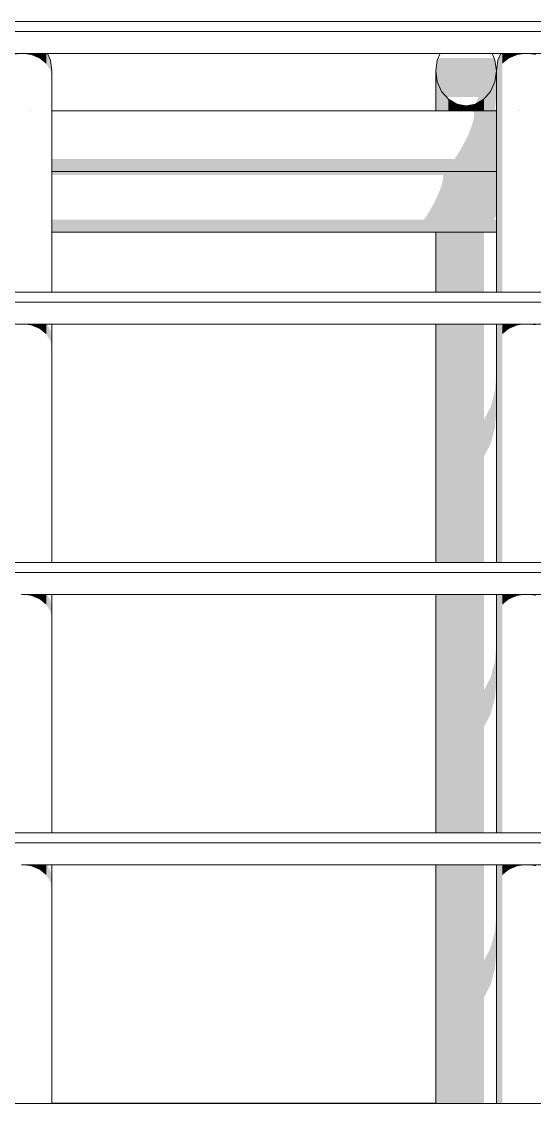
# Model space of a CAD drawing. Header units: millimetres. Extents: x -71878 to 121433, y -67383 to 83273.
# Drawn here: x 78839 to 79855, y -43804 to -41662 of the extents above; entities that cross this region are included whole.
import ezdxf

# ---------------------------------------------------------------- set-up
doc = ezdxf.new("R2010")
doc.units = ezdxf.units.MM
doc.header["$MEASUREMENT"] = 0
doc.layers.add('ENTIRADO_Pluma_Nº__21', color=7, linetype='Continuous', lineweight=5)
doc.layers.add('Vigas_Pluma_Nº__21', color=7, linetype='Continuous', lineweight=5)
doc.layers.add('Vigas_Pluma_Nº__3', color=7, linetype='Continuous', lineweight=0, true_color=0x646464)

msp = doc.modelspace()

# ---------------------------------------------------------------- hatches: boundary and pattern name
at = {"layer": 'Vigas_Pluma_Nº__3', "linetype": 'Continuous', "lineweight": 0, "true_color": 0x191919}
for points in [[(78820.922, -41728.158), (78839.463, -41725.749), (78820.921, -41725.749)], [(78839.463, -41725.749), (78858.004, -41728.158), (78858.004, -41725.749)], [(78858.004, -41728.158), (78874.73, -41735.149), (78874.73, -41725.749), (78858.004, -41725.749)], [(78874.73, -41735.149), (78888.004, -41746.038), (78888.004, -41725.749), (78874.73, -41725.749)], [(78888.004, -41725.749), (78888.004, -41746.038), (78896.526, -41759.759), (78896.526, -41738.743), (78894.649, -41734.5), (78889.213, -41725.749)], [(78896.526, -41759.759), (78899.463, -41774.969), (78899.463, -41760.092), (78896.526, -41738.743)], [(79659.463, -41760.092), (79662.399, -41781.441), (79670.922, -41800.701), (79680.583, -41811.826), (79744.403, -41811.826), (79737.299, -41825.926), (79738.004, -41825.798), (79754.73, -41815.985), (79768.004, -41800.701), (79776.526, -41781.441), (79779.463, -41760.092), (79776.526, -41738.743), (79774.649, -41734.5), (79664.277, -41734.5), (79662.399, -41738.743)], [(79782.399, -41738.743), (79779.463, -41760.092), (79779.463, -42197.918), (79782.399, -42197.918)], [(79782.399, -41738.743), (79782.399, -42197.918), (79790.922, -42197.918), (79790.922, -41725.749), (79788.149, -41725.749)], [(79790.922, -41746.038), (79804.196, -41735.149), (79804.195, -41725.749), (79790.922, -41725.749)], [(79804.195, -41735.149), (79820.922, -41728.158), (79820.922, -41725.749), (79804.195, -41725.749)], [(79820.922, -41728.158), (79839.463, -41725.749), (79820.922, -41725.749)], [(79858.004, -41725.749), (79839.463, -41725.749), (79858.004, -41728.158)], [(79662.399, -41781.441), (79659.463, -41760.092), (79659.463, -41839.078), (79662.399, -41839.078)], [(79779.463, -41760.092), (79776.526, -41781.441), (79776.526, -41835.271), (79779.379, -41805.577), (79779.463, -41804.628)], [(79670.922, -41800.701), (79662.399, -41781.441), (79662.399, -41839.078), (79670.922, -41839.078)], [(79776.526, -41781.441), (79768.004, -41800.701), (79768.004, -41839.078), (79775.405, -41839.078), (79776.526, -41835.271)], [(79684.195, -41815.985), (79670.922, -41800.701), (79670.922, -41839.078), (79684.195, -41839.078)], [(79768.004, -41800.701), (79754.73, -41815.985), (79754.73, -41839.078), (79768.004, -41839.078)], [(79700.922, -41825.798), (79684.195, -41815.985), (79684.195, -41839.078), (79700.922, -41839.078)], [(79719.463, -41829.179), (79700.922, -41825.798), (79700.922, -41839.078), (79719.463, -41839.078)], [(79719.463, -41839.078), (79738.004, -41839.078), (79738.004, -41825.798), (79719.463, -41829.179)], [(79754.73, -41815.985), (79738.004, -41825.798), (79738.004, -41839.078), (79754.73, -41839.078)], [(79779.463, -41839.078), (79779.463, -41821.767), (79778.043, -41839.078)], [(79734.526, -41842.015), (79779.463, -41842.015), (79779.463, -41839.078), (79730.674, -41839.078)], [(79734.526, -41842.015), (79735.043, -41850.537), (79779.463, -41850.537), (79779.463, -41842.015)], [(79732.173, -41863.811), (79726.197, -41880.537), (79779.463, -41880.537), (79779.463, -41863.811)], [(79732.173, -41863.811), (79779.463, -41863.811), (79779.463, -41850.537), (79735.042, -41850.537)], [(79726.198, -41880.537), (79717.702, -41899.078), (79779.463, -41899.078), (79779.463, -41880.537)], [(79707.517, -41917.619), (79779.463, -41917.619), (79779.463, -41899.078), (79717.702, -41899.078)], [(79696.64, -41934.345), (79779.463, -41934.345), (79779.463, -41917.619), (79707.516, -41917.62)], [(78899.463, -41934.345), (78899.463, -41947.619), (79779.463, -41947.619), (79779.463, -41934.345)], [(78899.463, -41947.619), (78899.463, -41956.142), (79779.463, -41956.142), (79779.463, -41947.619)], [(78899.463, -41956.141), (78899.463, -41959.078), (79779.463, -41959.078), (79779.463, -41956.141)], [(78899.463, -41959.078), (78899.463, -41962.015), (79779.463, -41962.015), (79779.463, -41959.078)], [(78899.463, -41965.923), (79674.311, -41965.923), (79674.59, -41970.537), (79779.463, -41970.537), (79779.463, -41962.014), (78899.463, -41962.014)], [(79674.59, -41970.537), (79671.721, -41983.811), (79779.463, -41983.811), (79779.463, -41970.537)], [(79671.721, -41983.811), (79665.745, -42000.537), (79779.463, -42000.537), (79779.463, -41983.811)], [(79647.064, -42037.619), (79779.463, -42037.619), (79779.463, -42019.078), (79657.249, -42019.078)], [(79665.745, -42000.537), (79657.249, -42019.078), (79779.463, -42019.078), (79779.463, -42000.537)], [(79647.064, -42037.619), (79636.188, -42054.345), (79774.184, -42054.346), (79779.463, -42046.228), (79779.463, -42037.619)], [(78899.463, -42067.619), (79779.462, -42067.619), (79779.462, -42054.345), (78899.463, -42054.345)], [(78899.463, -42076.141), (79779.462, -42076.141), (79779.462, -42067.619), (78899.463, -42067.619)], [(78899.463, -42076.141), (78899.463, -42079.078), (79779.462, -42079.078), (79779.462, -42076.141)], [(79659.463, -42079.078), (79659.463, -42197.918), (79662.399, -42197.918), (79662.399, -42079.078)], [(79662.399, -42197.918), (79670.921, -42197.918), (79670.921, -42079.078), (79662.399, -42079.078)], [(79670.921, -42079.078), (79670.921, -42197.918), (79684.195, -42197.918), (79684.195, -42079.078)], [(79684.195, -42197.918), (79700.922, -42197.918), (79700.922, -42079.078), (79684.195, -42079.078)], [(79700.922, -42197.918), (79719.463, -42197.918), (79719.463, -42079.078), (79700.922, -42079.078)], [(79719.463, -42197.918), (79738.004, -42197.918), (79738.004, -42079.078), (79719.463, -42079.078)], [(79738.004, -42197.918), (79754.73, -42197.918), (79754.73, -42079.078), (79738.004, -42079.078)], [(78858.004, -42261.171), (78839.582, -42261.171), (78858.004, -42263.565)], [(78858.004, -42263.565), (78874.73, -42270.556), (78874.73, -42261.171), (78858.004, -42261.171)], [(78874.73, -42270.556), (78888.004, -42281.445), (78888.004, -42261.171), (78874.73, -42261.171)], [(78888.004, -42261.171), (78888.004, -42281.445), (78896.526, -42295.166), (78896.526, -42272.93), (78889.222, -42261.171)], [(78896.526, -42295.166), (78899.463, -42310.376), (78899.463, -42288.14), (78896.526, -42272.93)], [(79659.463, -42261.171), (79659.463, -42733.341), (79662.399, -42733.341), (79662.399, -42261.171)], [(79662.399, -42261.171), (79662.399, -42733.341), (79670.922, -42733.341), (79670.922, -42261.171)], [(79684.195, -42261.171), (79670.922, -42261.171), (79670.922, -42733.341), (79684.195, -42733.341)], [(79700.922, -42261.171), (79684.195, -42261.171), (79684.195, -42733.341), (79700.922, -42733.341)], [(79719.463, -42261.171), (79700.922, -42261.171), (79700.922, -42733.341), (79719.463, -42733.341)], [(79719.463, -42261.171), (79719.463, -42733.341), (79738.004, -42733.341), (79738.004, -42261.171)], [(79754.73, -42261.171), (79738.004, -42261.171), (79738.004, -42733.341), (79754.73, -42733.341)], [(79779.463, -42261.171), (79779.463, -42733.341), (79782.399, -42733.341), (79782.399, -42261.171)], [(79782.399, -42261.171), (79782.399, -42733.341), (79790.922, -42733.341), (79790.922, -42261.171)], [(79790.922, -42281.445), (79804.196, -42270.556), (79804.195, -42261.171), (79790.922, -42261.171)], [(79804.195, -42270.556), (79820.921, -42263.565), (79820.922, -42261.171), (79804.195, -42261.171)], [(79820.921, -42263.565), (79839.343, -42261.171), (79820.922, -42261.171)], [(79858.004, -42261.171), (79839.582, -42261.171), (79858.004, -42263.565)], [(79779.463, -42357.174), (79776.526, -42392.972), (79776.526, -42465.918), (79779.463, -42430.119)], [(79776.526, -42392.972), (79768.004, -42425.267), (79768.004, -42498.213), (79776.526, -42465.918)], [(79768.004, -42498.213), (79768.004, -42425.267), (79754.73, -42450.896), (79754.73, -42523.842)], [(78858.004, -42796.594), (78839.702, -42796.594), (78858.004, -42798.972)], [(78858.004, -42798.972), (78874.73, -42805.963), (78874.73, -42796.594), (78858.004, -42796.594)], [(78874.73, -42805.963), (78888.004, -42816.852), (78888.004, -42796.594), (78874.73, -42796.594)], [(78888.004, -42796.594), (78888.004, -42816.852), (78896.526, -42830.573), (78896.526, -42808.337), (78889.232, -42796.594)], [(78896.526, -42830.573), (78899.463, -42845.783), (78899.463, -42823.547), (78896.526, -42808.337)], [(79662.399, -42796.594), (79659.463, -42796.594), (79659.463, -43268.764), (79662.399, -43268.764)], [(79662.399, -42796.594), (79662.399, -43268.764), (79670.922, -43268.764), (79670.922, -42796.594)], [(79670.922, -42796.594), (79670.922, -43268.764), (79684.195, -43268.764), (79684.195, -42796.594)], [(79700.922, -42796.594), (79684.195, -42796.594), (79684.195, -43268.764), (79700.922, -43268.764)], [(79719.463, -42796.594), (79700.922, -42796.594), (79700.922, -43268.764), (79719.463, -43268.764)], [(79738.004, -42796.594), (79719.463, -42796.594), (79719.463, -43268.764), (79738.004, -43268.764)], [(79754.73, -42796.594), (79738.004, -42796.594), (79738.004, -43268.764), (79754.73, -43268.764)], [(79782.399, -42796.594), (79779.463, -42796.594), (79779.463, -43268.764), (79782.399, -43268.764)], [(79782.399, -42796.594), (79782.399, -43268.764), (79790.922, -43268.764), (79790.922, -42796.594)], [(79790.922, -42816.852), (79804.196, -42805.963), (79804.196, -42796.594), (79790.922, -42796.594)], [(79804.195, -42805.963), (79820.921, -42798.972), (79820.922, -42796.594), (79804.195, -42796.594)], [(79820.922, -42796.594), (79820.922, -42798.972), (79839.223, -42796.594)], [(79858.004, -42796.594), (79839.702, -42796.594), (79858.004, -42798.972)], [(79779.463, -42892.58), (79776.526, -42928.379), (79776.526, -43001.325), (79779.463, -42965.526)], [(79776.526, -42928.379), (79768.004, -42960.673), (79768.004, -43033.619), (79776.526, -43001.325)], [(79768.003, -42960.674), (79754.73, -42986.302), (79754.73, -43059.248), (79768.004, -43033.619)], [(78858.004, -43332.017), (78839.822, -43332.017), (78858.004, -43334.379)], [(78858.004, -43334.379), (78874.73, -43341.371), (78874.73, -43332.017), (78858.004, -43332.017)], [(78874.73, -43341.371), (78888.004, -43352.26), (78888.004, -43332.017), (78874.73, -43332.017)], [(78888.004, -43332.017), (78888.004, -43352.26), (78896.526, -43365.981), (78896.526, -43343.745), (78889.242, -43332.017)], [(78896.526, -43365.981), (78899.463, -43381.191), (78899.463, -43358.954), (78896.526, -43343.745)], [(79662.399, -43332.017), (79659.463, -43332.017), (79659.463, -43804.186), (79662.399, -43804.186)], [(79662.399, -43804.186), (79670.922, -43804.186), (79670.922, -43332.017), (79662.399, -43332.017)], [(79670.922, -43332.017), (79670.921, -43804.186), (79684.195, -43804.186), (79684.195, -43332.017)], [(79700.922, -43332.017), (79684.195, -43332.017), (79684.195, -43804.186), (79700.922, -43804.186)], [(79700.922, -43332.017), (79700.922, -43804.186), (79719.463, -43804.186), (79719.463, -43332.017)], [(79719.463, -43804.186), (79738.004, -43804.186), (79738.004, -43332.017), (79719.463, -43332.017)], [(79738.004, -43332.017), (79738.004, -43804.186), (79754.73, -43804.186), (79754.73, -43332.017)], [(79782.399, -43332.017), (79779.463, -43332.017), (79779.463, -43804.186), (79782.399, -43804.186)], [(79790.922, -43332.017), (79782.399, -43332.017), (79782.399, -43804.186), (79790.922, -43804.186)], [(79790.922, -43352.26), (79804.196, -43341.371), (79804.195, -43332.017), (79790.922, -43332.017)], [(79804.195, -43341.371), (79820.921, -43334.379), (79820.922, -43332.017), (79804.195, -43332.017)], [(79820.922, -43334.379), (79839.104, -43332.017), (79820.922, -43332.017)], [(79858.004, -43332.017), (79839.822, -43332.017), (79858.004, -43334.379)], [(79779.463, -43500.932), (79779.463, -43427.986), (79776.526, -43463.785), (79776.526, -43536.731)], [(79776.526, -43536.731), (79776.526, -43463.785), (79768.004, -43496.08), (79768.004, -43569.026)], [(79768.004, -43569.025), (79768.003, -43496.08), (79754.73, -43521.709), (79754.729, -43594.655)]]:
    msp.add_hatch(color=250, dxfattribs=at).paths.add_polyline_path(points)

# ---------------------------------------------------------------- linework, layer by layer
at = {"layer": 'ENTIRADO_Pluma_Nº__21', "linetype": 'Continuous'}
for p, q in [((65797.825, -41662.495), (84141.199, -41662.495)), ((65797.825, -41682.326), (84141.199, -41682.326)), ((65797.825, -41725.749), (84141.199, -41725.749)), ((66040.552, -42197.918), (83938.408, -42197.918)), ((78899.463, -42197.902), (79659.463, -42197.902)), ((66040.552, -42217.749), (83938.408, -42217.749)), ((66040.552, -42261.171), (83938.408, -42261.171)), ((66252.428, -42733.341), (83726.532, -42733.341)), ((78899.463, -42733.308), (79659.463, -42733.308)), ((66252.428, -42753.171), (83726.532, -42753.171)), ((78839.702, -42796.594), (79839.223, -42796.594)), ((79839.702, -42796.594), (80839.223, -42796.594)), ((66464.305, -43268.764), (83514.655, -43268.764)), ((78899.463, -43268.714), (79659.463, -43268.714)), ((66464.305, -43288.594), (83514.655, -43288.594)), ((78839.822, -43332.017), (79839.211, -43332.017)), ((79839.714, -43332.017), (80839.211, -43332.017)), ((66676.181, -43804.186), (83302.779, -43804.186)), ((78839.432, -43804.121), (78839.493, -43804.121)), ((78899.463, -43804.121), (79659.463, -43804.121)), ((79839.432, -43804.121), (79839.493, -43804.121))]:
    msp.add_line(p, q, dxfattribs=at)
at = {"layer": 'Vigas_Pluma_Nº__21', "linetype": 'Continuous'}
for p, q in [((78896.526, -41738.743), (78890.776, -41725.749)), ((78899.463, -41760.092), (78896.526, -41738.743)), ((79659.463, -41760.092), (79662.399, -41738.743)), ((79662.399, -41738.743), (79668.149, -41725.749)), ((79770.776, -41725.749), (79776.526, -41738.743)), ((79776.526, -41738.743), (79779.463, -41760.092)), ((79779.463, -41760.092), (79782.399, -41738.743)), ((79782.399, -41738.743), (79788.149, -41725.749)), ((78899.463, -41760.092), (78899.463, -42197.918)), ((79662.399, -41781.441), (79659.463, -41760.092)), ((79659.463, -41760.092), (79659.463, -41839.078)), ((79779.463, -41760.092), (79776.526, -41781.441)), ((79779.463, -42197.918), (79779.463, -41760.092)), ((79670.922, -41800.701), (79662.399, -41781.441)), ((79776.526, -41781.441), (79768.004, -41800.701)), ((79684.195, -41815.985), (79670.922, -41800.701)), ((79768.004, -41800.701), (79754.73, -41815.985)), ((79700.922, -41825.798), (79684.195, -41815.985)), ((79719.463, -41829.179), (79700.922, -41825.798)), ((79738.004, -41825.798), (79719.463, -41829.179)), ((79754.73, -41815.985), (79738.004, -41825.798)), ((78855.525, -41839.078), (78855.601, -41839.078)), ((78856.345, -41839.078), (78856.397, -41839.078)), ((78899.463, -41839.078), (79779.463, -41839.078)), ((79822.528, -41839.078), (79822.58, -41839.078)), ((79823.324, -41839.078), (79823.4, -41839.078)), ((79779.463, -41959.078), (78899.463, -41959.078)), ((79779.463, -42079.078), (78899.463, -42079.078)), ((79659.463, -42079.078), (79659.463, -42197.918)), ((78839.343, -42261.171), (78839.463, -42261.155)), ((78839.463, -42261.155), (78839.582, -42261.171)), ((78899.463, -42261.171), (78899.463, -42733.341)), ((79659.463, -42261.171), (79659.463, -42733.341)), ((79779.463, -42733.341), (79779.463, -42261.171)), ((79839.463, -42261.155), (79839.343, -42261.171)), ((79839.582, -42261.171), (79839.463, -42261.155)), ((78839.463, -42796.561), (78839.223, -42796.594)), ((78839.463, -42796.561), (78839.702, -42796.594)), ((78899.463, -42796.594), (78899.463, -43268.764)), ((79659.463, -42796.594), (79659.463, -43268.764)), ((79779.463, -43268.764), (79779.463, -42796.594)), ((79839.223, -42796.594), (79839.463, -42796.561)), ((79839.702, -42796.594), (79839.463, -42796.561)), ((78839.103, -43332.017), (78839.463, -43331.968)), ((78839.822, -43332.017), (78839.463, -43331.968)), ((78899.463, -43332.017), (78899.463, -43804.186)), ((79659.463, -43332.017), (79659.463, -43804.186)), ((79779.463, -43804.186), (79779.463, -43332.017)), ((79839.463, -43331.968), (79839.103, -43332.017)), ((79839.463, -43331.968), (79839.822, -43332.017))]:
    msp.add_line(p, q, dxfattribs=at)

doc.saveas('drawing.dxf')
